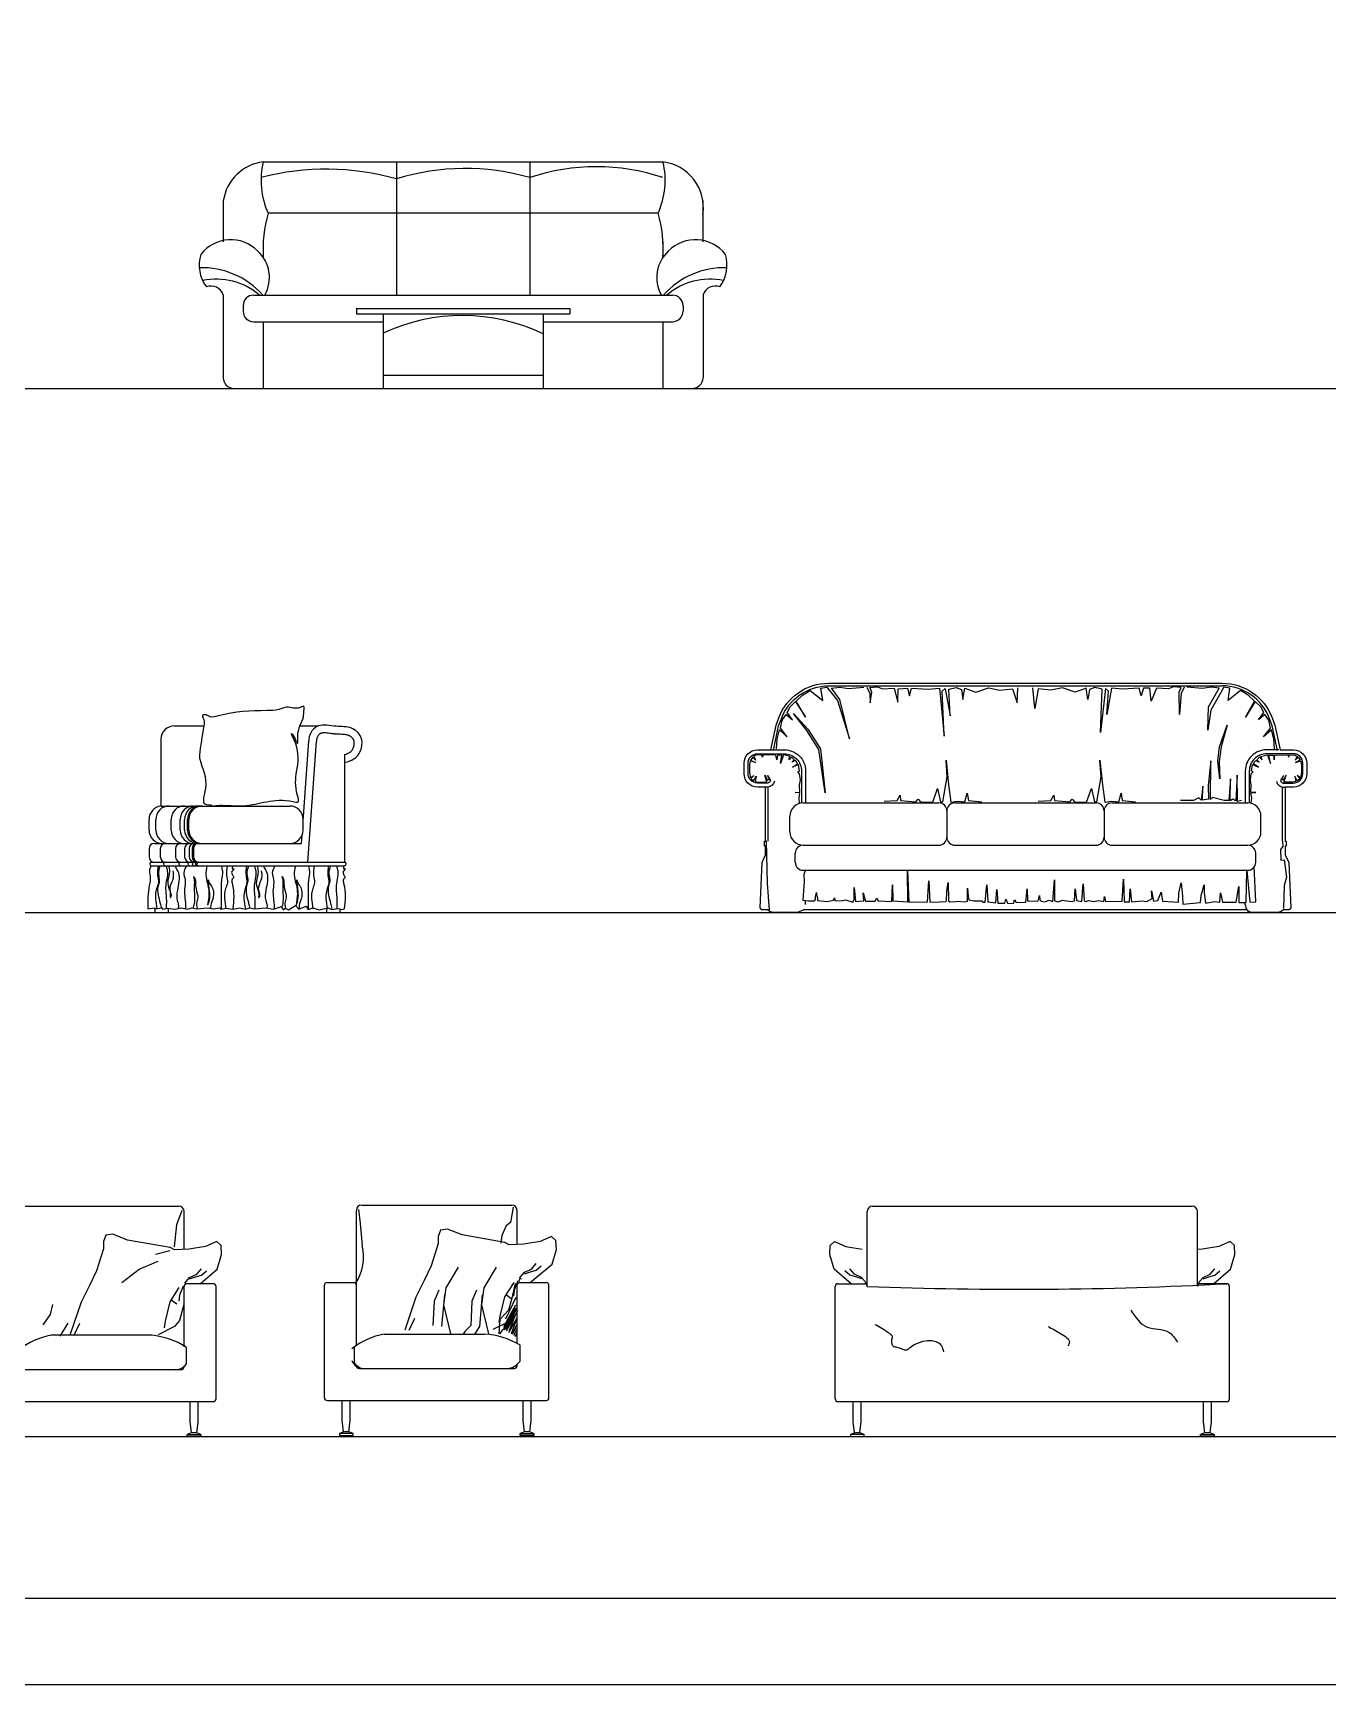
# Model space of a CAD drawing. Header units: inches. Extents: x 6 to 48.5, y 12.5 to 37.3.
# Drawn here: x 35.65 to 40.51, y 12.51 to 18.71 of the extents above; entities that cross this region are included whole.
import ezdxf

# ---------------------------------------------------------------- set-up
doc = ezdxf.new("R2010")
doc.units = ezdxf.units.IN
doc.header["$MEASUREMENT"] = 0
for name, color, linetype in [('02', 2, 'Continuous'), ('1', 1, 'Continuous'), ('4', 4, 'Continuous'), ('kadrbm', 4, 'Continuous')]:
    doc.layers.add(name, color=color, linetype=linetype)

# ---------------------------------------------------------------- blocks, each defined once
blk = doc.blocks.new('kadrbm')
at = {"layer": 'kadrbm', "color": 4}
blk.add_lwpolyline([(0, 0), (0, 24.7972), (21, 24.7972), (21, 0), (0, 0)], close=True, dxfattribs=at)
blk.add_lwpolyline([(20.6631, 0.3257), (20.6631, 24.4603), (0.3369, 24.4603), (0.3369, 0.3257), (20.6631, 0.3257)], dxfattribs=at)

msp = doc.modelspace()

# ---------------------------------------------------------------- linework, layer by layer
at = {"layer": '02'}
for p, q in [((36.6662, 15.7555), (36.6873, 16.0568)), ((36.6847, 15.602), (36.7163, 16.055)), ((38.4122, 15.6805), (38.4122, 15.8847)), ((40.3422, 15.6805), (40.3422, 15.8839)), ((36.1328, 15.8126), (36.6167, 15.8125)), ((38.5432, 15.8242), (39.0522, 15.8242)), ((39.1122, 15.8242), (39.6422, 15.8242)), ((39.7022, 15.8242), (40.2112, 15.8242)), ((36.1135, 15.7223), (36.1135, 15.7625)), ((36.171, 15.7223), (36.171, 15.7625)), ((36.2049, 15.7223), (36.2049, 15.7625)), ((36.2218, 15.7223), (36.2218, 15.7625)), ((36.2328, 15.7223), (36.2328, 15.7625)), ((36.2378, 15.7223), (36.2378, 15.7625)), ((36.6667, 15.7223), (36.6667, 15.7625)), ((38.4932, 15.7156), (38.4932, 15.7742)), ((39.0822, 15.7942), (39.0822, 15.6956)), ((39.6722, 15.7942), (39.6722, 15.6956)), ((40.2612, 15.7156), (40.2612, 15.7742)), ((36.6604, 15.6723), (36.6625, 15.7022)), ((36.1303, 15.6523), (36.1303, 15.622)), ((36.1426, 15.6723), (36.6604, 15.6723)), ((36.1878, 15.6523), (36.1878, 15.622)), ((36.2217, 15.6523), (36.2217, 15.622)), ((36.2386, 15.6523), (36.2386, 15.622)), ((36.2496, 15.6523), (36.2496, 15.622)), ((36.2547, 15.6523), (36.2547, 15.622)), ((38.5132, 15.6013), (38.5132, 15.6356)), ((38.5432, 15.6656), (39.0522, 15.6656)), ((39.1122, 15.6656), (39.6422, 15.6656)), ((39.7022, 15.6656), (40.2112, 15.6656)), ((40.2412, 15.6013), (40.2412, 15.6356)), ((36.0977, 15.5884), (36.8214, 15.5884)), ((36.1087, 15.602), (36.8214, 15.602)), ((38.5432, 15.5713), (40.2112, 15.5713)), ((38.5522, 15.4429), (38.5522, 15.4582)), ((40.2022, 15.4429), (40.2022, 15.4508)), ((36.1595, 15.4256), (36.1595, 15.4129)), ((36.7545, 15.4292), (36.7545, 15.4129))]:
    msp.add_line(p, q, dxfattribs=at)
for points in [[(38.4315, 16.0215), (38.4509, 16.113), (38.4612, 16.1403, -0.312608), (38.6391, 16.2636), (40.1154, 16.2636)], [(40.3229, 16.0215), (40.3035, 16.113), (40.2933, 16.1403, 0.312608), (40.1154, 16.2636)], [(38.4202, 15.9086, -0.345022), (38.4097, 15.8989), (38.3713, 15.8989, -0.414214), (38.3363, 15.9339), (38.3363, 15.9736, -0.414214), (38.3713, 16.0086), (38.4722, 16.0086, -0.414214), (38.5372, 15.9436), (38.5372, 15.8242)], [(38.4722, 16.0236, -0.414214), (38.5522, 15.9436), (38.5522, 15.8242)], [(40.3277, 16.0236), (40.2822, 16.0236, 0.414214), (40.2022, 15.9436), (40.2022, 15.8242)], [(40.3342, 15.9086, 0.345022), (40.3447, 15.8989), (40.3831, 15.8989, 0.414214), (40.4181, 15.9339), (40.4181, 15.9736, 0.414214), (40.3831, 16.0086), (40.2822, 16.0086, 0.414214), (40.2172, 15.9436), (40.2172, 15.8242)], [(38.435, 15.9061, -0.352578), (38.4102, 15.8839), (38.4033, 15.8839)], [(40.3194, 15.9061, 0.352578), (40.3442, 15.8839), (40.3512, 15.8839)]]:
    msp.add_lwpolyline(points, format="xyb", dxfattribs=at)
for points in [[(38.4431, 16.0272), (38.4449, 16.0638), (38.4536, 16.0987), (38.4832, 16.0717), (38.458, 16.1048), (38.4641, 16.1353), (38.4789, 16.1562), (38.5024, 16.1361), (38.4824, 16.164), (38.4937, 16.1849), (38.5146, 16.205), (38.5513, 16.1457), (38.5173, 16.2058), (38.5408, 16.2285), (38.5696, 16.2459), (38.6166, 16.208), (38.6097, 16.2555), (38.6324, 16.259), (38.672, 16.2081), (38.7168, 16.0652), (38.6808, 16.2128), (38.6498, 16.2555), (38.6804, 16.259), (38.7126, 16.2537), (38.7711, 16.2581)], [(38.7815, 16.2583), (38.793, 16.2354), (38.7944, 16.2001), (38.8002, 16.2397), (38.793, 16.2569), (38.8218, 16.2598), (38.8405, 16.2526), (38.8851, 16.2555), (38.8984, 16.2025), (38.9, 16.2528), (38.934, 16.2555), (38.9426, 16.2267), (38.9498, 16.2555), (39.0131, 16.2512), (39.0548, 16.2555), (39.0718, 16.0743), (39.0649, 16.244), (39.0764, 16.254), (39.0951, 16.1507), (39.0894, 16.2512), (39.1167, 16.2569), (39.1368, 16.2497), (39.1426, 16.2124), (39.1498, 16.2555), (39.1908, 16.2397), (39.2383, 16.2556), (39.2814, 16.2469), (39.3289, 16.2527), (39.3461, 16.2004), (39.349, 16.2556)], [(39.9729, 16.2583), (39.9614, 16.2354), (39.9557, 16.1563), (39.9542, 16.2397), (39.9614, 16.2569), (39.9326, 16.2598), (39.9139, 16.2526), (39.8693, 16.2555), (39.8492, 16.2066), (39.8434, 16.2555), (39.8204, 16.2555), (39.8118, 16.2267), (39.8046, 16.2555), (39.7413, 16.2512), (39.6996, 16.2555), (39.6823, 16.1563), (39.6895, 16.244), (39.678, 16.254), (39.6593, 16.0888), (39.665, 16.2512), (39.6377, 16.2569), (39.6176, 16.2497), (39.6118, 16.2124), (39.6046, 16.2555), (39.5636, 16.2397), (39.5161, 16.2556), (39.473, 16.2469), (39.4255, 16.2527), (39.4126, 16.178), (39.4054, 16.2556)], [(40.3113, 16.0272), (40.3095, 16.0638), (40.3008, 16.0987), (40.2712, 16.0717), (40.2965, 16.1048), (40.2904, 16.1353), (40.2755, 16.1562), (40.252, 16.1361), (40.272, 16.164), (40.2607, 16.1849), (40.2398, 16.205), (40.2031, 16.1457), (40.2372, 16.2058), (40.2136, 16.2285), (40.1848, 16.2459), (40.1378, 16.208), (40.1447, 16.2555), (40.122, 16.259), (40.0726, 16.172), (40.0615, 16.0975), (40.0643, 16.1844), (40.1046, 16.2555), (40.074, 16.259), (40.0418, 16.2537), (39.9833, 16.2581)], [(38.5295, 15.8228), (38.528, 15.843), (38.531, 15.8624), (38.513, 15.8639), (38.531, 15.8647), (38.5295, 15.8909), (38.5325, 15.9103), (38.5295, 15.9335), (38.5227, 15.941), (38.5287, 15.944), (38.5257, 15.9687), (38.5032, 15.9582), (38.5212, 15.971), (38.5167, 15.9799), (38.5122, 15.9829), (38.5002, 15.9769), (38.5092, 15.9859), (38.498, 15.9971), (38.4905, 15.9859), (38.4912, 15.9994), (38.4688, 16.0046), (38.4575, 15.9724), (38.4635, 16.0039), (38.4463, 16.0031), (38.444, 15.9859), (38.441, 16.0039), (38.3916, 16.0046), (38.3901, 15.9964), (38.3863, 16.0046), (38.3654, 16.0039), (38.3579, 15.9979), (38.3646, 15.9852), (38.3541, 15.9956), (38.3459, 15.9852), (38.3639, 15.9762), (38.3444, 15.9822), (38.3414, 15.9695), (38.3414, 15.938), (38.3451, 15.9186), (38.3579, 15.9268), (38.3466, 15.9163), (38.3571, 15.9073), (38.3669, 15.9245), (38.3631, 15.9043), (38.3743, 15.9021), (38.4073, 15.9021), (38.3991, 15.929), (38.4096, 15.9096), (38.4156, 15.9148), (38.4088, 15.9275), (38.4202, 15.9086)], [(40.2249, 15.8228), (40.2264, 15.843), (40.2235, 15.8624), (40.2414, 15.8639), (40.2235, 15.8647), (40.2249, 15.8909), (40.222, 15.9103), (40.2249, 15.9335), (40.2317, 15.941), (40.2257, 15.944), (40.2287, 15.9687), (40.2512, 15.9582), (40.2332, 15.971), (40.2377, 15.9799), (40.2422, 15.9829), (40.2542, 15.9769), (40.2452, 15.9859), (40.2564, 15.9971), (40.2639, 15.9859), (40.2632, 15.9994), (40.2856, 16.0046), (40.2969, 15.9724), (40.2909, 16.0039), (40.3081, 16.0031), (40.3104, 15.9859), (40.3134, 16.0039), (40.3628, 16.0046), (40.3643, 15.9964), (40.3681, 16.0046), (40.3891, 16.0039), (40.3966, 15.9979), (40.3898, 15.9852), (40.4003, 15.9956), (40.4085, 15.9852), (40.3906, 15.9762), (40.41, 15.9822), (40.413, 15.9695), (40.413, 15.938), (40.4093, 15.9186), (40.3966, 15.9268), (40.4078, 15.9163), (40.3973, 15.9073), (40.3876, 15.9245), (40.3913, 15.9043), (40.3801, 15.9021), (40.3471, 15.9021), (40.3553, 15.929), (40.3448, 15.9096), (40.3389, 15.9148), (40.3456, 15.9275), (40.3342, 15.9086)], [(38.8476, 15.8311), (38.8953, 15.8334), (38.9066, 15.8538), (38.9089, 15.8334), (38.9656, 15.8289), (38.9747, 15.8379), (38.9838, 15.8289), (39.0292, 15.8266), (39.0473, 15.8787), (39.0587, 15.8289), (39.0678, 15.8289), (39.0836, 15.9218), (39.0791, 15.9853), (39.0882, 15.8923), (39.0973, 15.8266), (39.1222, 15.8311), (39.1495, 15.8289), (39.1585, 15.8606), (39.1631, 15.8334), (39.213, 15.8289)], [(39.4252, 15.8311), (39.4728, 15.8334), (39.4842, 15.8538), (39.4865, 15.8334), (39.5432, 15.8289), (39.5523, 15.8379), (39.5614, 15.8289), (39.6068, 15.8266), (39.6249, 15.8787), (39.6363, 15.8289), (39.6453, 15.8289), (39.6612, 15.9218), (39.6567, 15.9853), (39.6658, 15.8923), (39.6748, 15.8266), (39.6998, 15.8311), (39.7271, 15.8289), (39.7361, 15.8606), (39.7407, 15.8334), (39.7906, 15.8289)], [(40.1885, 15.8332), (40.1734, 15.8298), (40.1718, 15.9285), (40.1667, 15.8315), (40.155, 15.8382), (40.145, 15.8315), (40.1467, 15.9151), (40.14, 15.8332), (40.1232, 15.8332), (40.0797, 15.8449), (40.0713, 15.8365), (40.073, 15.982), (40.0629, 15.89), (40.0646, 15.8382), (40.0412, 15.8348), (40.0428, 15.8867), (40.0361, 15.8348), (40.0278, 15.8432), (40.0077, 15.8332), (39.9591, 15.8332)], [(38.4094, 15.4236), (38.417, 15.4236), (38.4096, 15.5215), (38.4059, 15.6805), (38.4039, 15.6805)], [(40.3422, 15.6805), (40.3429, 15.6611), (40.3342, 15.65), (40.3354, 15.6092), (40.3478, 15.6105), (40.3565, 15.5462), (40.3478, 15.5141), (40.3453, 15.4276)], [(38.5522, 15.5713), (38.5457, 15.5563), (38.5474, 15.5296), (38.5415, 15.4599), (38.5625, 15.4566), (38.5861, 15.4566), (38.5894, 15.4616), (38.5894, 15.4725), (38.5936, 15.4885), (38.5936, 15.4792), (38.5962, 15.4683), (38.5962, 15.4582), (38.634, 15.4549), (38.6567, 15.4599), (38.6601, 15.4683), (38.6617, 15.4574), (38.6928, 15.4582), (38.7013, 15.4608), (38.729, 15.4524), (38.734, 15.4608), (38.7349, 15.5069), (38.7391, 15.4549), (38.7702, 15.4574), (38.7677, 15.4868), (38.7769, 15.4557), (38.8131, 15.4557), (38.8181, 15.4666), (38.8248, 15.4566), (38.8759, 15.4549), (38.8784, 15.517), (38.8792, 15.4566), (38.9356, 15.4532), (38.9347, 15.5708), (38.9398, 15.4515), (39.0096, 15.4532), (39.0146, 15.5322), (39.0188, 15.4524), (39.0549, 15.4532), (39.0802, 15.4541), (39.081, 15.4599), (39.0819, 15.4893), (39.0835, 15.5036), (39.0869, 15.5254), (39.0886, 15.4574), (39.0936, 15.4532), (39.1155, 15.4549), (39.1264, 15.4557), (39.1474, 15.4532), (39.16, 15.4557), (39.16, 15.5044), (39.1626, 15.4725), (39.1651, 15.4608), (39.1836, 15.4574), (39.2138, 15.4574), (39.2172, 15.4524), (39.2264, 15.4514), (39.232, 15.5174), (39.2364, 15.4533), (39.2667, 15.4489), (39.2698, 15.4992), (39.2742, 15.4476), (39.2994, 15.4476), (39.3038, 15.4627), (39.3101, 15.4476), (39.3328, 15.4464), (39.3365, 15.4608), (39.3428, 15.4501), (39.3781, 15.4514), (39.3831, 15.5017), (39.385, 15.4552), (39.4251, 15.4566), (39.4295, 15.4767), (39.4308, 15.461), (39.4358, 15.456), (39.4497, 15.4535), (39.4654, 15.4598), (39.4805, 15.4547), (39.4868, 15.5358), (39.4868, 15.4566), (39.4994, 15.4528), (39.5145, 15.4591), (39.5504, 15.4541), (39.5611, 15.4572), (39.5642, 15.5012), (39.5693, 15.4579), (39.5884, 15.454), (39.5941, 15.5201), (39.5978, 15.4566), (39.6041, 15.454), (39.6136, 15.4578), (39.6344, 15.4547), (39.6495, 15.4578), (39.6709, 15.4547), (39.6734, 15.4729), (39.6772, 15.4547), (39.7401, 15.4553), (39.7458, 15.5377), (39.7483, 15.4534), (39.7678, 15.4534), (39.7703, 15.5018), (39.7747, 15.4534), (39.8031, 15.4559), (39.8144, 15.4572), (39.8327, 15.4547), (39.8528, 15.466), (39.8503, 15.4937), (39.8572, 15.4559), (39.8739, 15.4579), (39.8871, 15.4899), (39.8915, 15.4553), (39.9516, 15.4524), (39.9533, 15.4856), (39.9616, 15.5238), (39.9666, 15.474), (39.9683, 15.4441), (40.0347, 15.4508), (40.0364, 15.4773), (40.048, 15.5172), (40.048, 15.489), (40.053, 15.4475), (40.0862, 15.4541), (40.1062, 15.4524), (40.1095, 15.4873), (40.1162, 15.4524), (40.1677, 15.4524), (40.1777, 15.5105), (40.1777, 15.4508), (40.2059, 15.4508), (40.2076, 15.5703), (40.2187, 15.4513), (40.2416, 15.4525), (40.2359, 15.5852)], [(36.3285, 15.4269), (36.3539, 15.4305), (36.3575, 15.426), (36.3762, 15.4287), (36.4021, 15.4251), (36.4279, 15.4309), (36.4502, 15.4251), (36.4663, 15.4305), (36.4832, 15.4269), (36.5269, 15.43), (36.555, 15.426), (36.5856, 15.4354), (36.5919, 15.4234), (36.599, 15.4296), (36.6115, 15.4225), (36.6382, 15.4398), (36.6503, 15.426), (36.6784, 15.4372), (36.6851, 15.4238), (36.7024, 15.43), (36.7265, 15.4234), (36.7586, 15.43), (36.776, 15.4243), (36.7947, 15.4278), (36.8038, 15.4264)], [(36.1111, 15.4269), (36.1366, 15.4305), (36.1401, 15.426), (36.1588, 15.4287), (36.1847, 15.4251), (36.2106, 15.4309), (36.2328, 15.4251), (36.2489, 15.4305), (36.2658, 15.4269), (36.3095, 15.43), (36.3285, 15.4269)]]:
    msp.add_lwpolyline(points, dxfattribs=at)
for points in [[(38.5071, 16.1604), (38.5606, 16.101), (38.6082, 16.0267), (38.6261, 15.8618), (38.6023, 16.0252), (38.5562, 16.0965)], [(40.1066, 15.9141), (40.0995, 15.9812), (40.1054, 16.0353), (40.1337, 16.1164), (40.1113, 16.0341), (40.1042, 15.98)]]:
    msp.add_lwpolyline(points, close=True, dxfattribs=at)
for centre, radius, start, end in [((36.7527, 17.2374), 0.9652, 74.11476, 104.6408), ((37.2757, 17.3318), 0.8732, 73.96723, 107.24089), ((37.7668, 17.4244), 0.7874, 71.48758, 108.51242), ((36.2875, 17.5294), 0.3032, 41.37678, 92.0395), ((38.2462, 17.5294), 0.3032, 87.9605, 138.62322), ((36.3417, 17.5438), 0.246, 49.13225, 102.27907), ((38.192, 17.5438), 0.246, 77.72093, 130.86775), ((37.2645, 16.9483), 0.7049, 64.59955, 115.0223), ((36.1635, 15.7625), 0.05, 90, 180), ((36.221, 15.7625), 0.05, 90, 180), ((36.2549, 15.7625), 0.05, 90, 180), ((36.2718, 15.7625), 0.05, 90, 180), ((36.2828, 15.7625), 0.05, 90, 180), ((36.2878, 15.7625), 0.05, 90, 180), ((36.6167, 15.7625), 0.05, 0, 90), ((38.5432, 15.7742), 0.05, 90, 180), ((39.0522, 15.7942), 0.03, 0, 90), ((39.1122, 15.7942), 0.03, 90, 180), ((39.6422, 15.7942), 0.03, 0, 90), ((39.7022, 15.7942), 0.03, 90, 180), ((40.2112, 15.7742), 0.05, 0, 90), ((36.1635, 15.7223), 0.05, 180, 270), ((36.221, 15.7223), 0.05, 180, 270), ((36.2549, 15.7223), 0.05, 180, 270), ((36.2718, 15.7223), 0.05, 180, 270), ((36.2828, 15.7223), 0.05, 180, 270), ((36.2878, 15.7223), 0.05, 180, 270), ((36.6167, 15.7223), 0.05, 270, 0), ((38.5432, 15.7156), 0.05, 180, 270), ((39.0522, 15.6956), 0.03, 270, 0), ((39.1122, 15.6956), 0.03, 180, 270), ((39.6422, 15.6956), 0.03, 270, 0), ((39.7022, 15.6956), 0.03, 180, 270), ((40.2112, 15.7156), 0.05, 270, 0), ((36.1503, 15.6523), 0.02, 90, 180), ((36.2078, 15.6523), 0.02, 90, 180), ((36.2417, 15.6523), 0.02, 90, 180), ((36.2586, 15.6523), 0.02, 90, 180), ((36.2696, 15.6523), 0.02, 90, 180), ((36.2747, 15.6523), 0.02, 90, 180), ((38.5432, 15.6356), 0.03, 90, 180), ((40.2112, 15.6356), 0.03, 0, 90), ((36.1503, 15.622), 0.02, 180, 270), ((36.1491, 15.5952), 0.00679, 90, 270), ((36.2078, 15.622), 0.02, 180, 270), ((36.2066, 15.5952), 0.00679, 90, 270), ((36.2417, 15.622), 0.02, 180, 270), ((36.2404, 15.5952), 0.00679, 90, 270), ((36.2586, 15.622), 0.02, 180, 270), ((36.2696, 15.622), 0.02, 180, 270), ((36.2573, 15.5952), 0.00679, 90, 270), ((36.2747, 15.622), 0.02, 180, 270), ((36.2683, 15.5952), 0.00679, 90, 270), ((36.2734, 15.5952), 0.00679, 90, 270), ((38.5432, 15.6013), 0.03, 180, 270), ((40.2112, 15.6013), 0.03, 270, 0), ((40.2322, 15.4429), 0.03, 180, 270)]:
    msp.add_arc(centre, radius, start, end, dxfattribs=at)
for points, knots in [([(36.2944, 16.1129), (36.2748, 16.0074), (36.2821, 15.9605), (36.3171, 15.9081), (36.2832, 15.8205), (36.3105, 15.817), (36.3212, 15.8184), (36.3225, 15.8146), (36.3236, 15.8115), (36.3382, 15.8148), (36.372, 15.8163), (36.4812, 15.805), (36.5571, 15.8474), (36.6544, 15.8236), (36.6345, 15.882), (36.6417, 15.9551), (36.6582, 16.0115), (36.6188, 16.0906), (36.6363, 16.0693), (36.6487, 16.029), (36.6447, 16.0818), (36.6512, 16.104), (36.6546, 16.1128)], [2709.728027, 2709.728027, 2709.728027, 2709.728027, 2738.965503, 2852.334242, 2910.325586, 2921.162055, 2933.336293, 2933.336293, 2933.336293, 2943.263043, 2964.346679, 3052.259872, 3240.706927, 3259.292027, 3282.918119, 3372.326814, 3498.332541, 3517.445566, 3526.914279, 3561.047112, 3595.576189, 3623.562661, 3623.562661, 3623.562661, 3623.562661]), ([(36.7235, 16.1128), (36.7209, 16.1119), (36.7055, 16.105), (36.6895, 16.0827), (36.6877, 16.0624), (36.6873, 16.0568)], [298.389977, 298.389977, 298.389977, 298.389977, 307.075523, 351.559705, 368.463064, 368.463064, 368.463064, 368.463064]), ([(36.8214, 16.0058), (36.8221, 16.006), (36.8227, 16.0062), (36.8264, 16.0073), (36.8293, 16.0083), (36.8343, 16.0102), (36.8366, 16.0112), (36.84, 16.0129), (36.8413, 16.0137), (36.843, 16.0148), (36.8435, 16.0152), (36.8443, 16.0158), (36.8446, 16.0161), (36.8452, 16.0165), (36.8454, 16.0167), (36.8459, 16.0172), (36.8461, 16.0174), (36.8468, 16.0181), (36.8473, 16.0186), (36.8487, 16.0202), (36.8496, 16.0214), (36.8514, 16.024), (36.8523, 16.0254), (36.8543, 16.0291), (36.8553, 16.0315), (36.8569, 16.0364), (36.8576, 16.0389), (36.8584, 16.0439), (36.8586, 16.0464), (36.8586, 16.051), (36.8584, 16.0532), (36.8579, 16.0559), (36.8577, 16.0567), (36.8572, 16.0584), (36.8569, 16.0592), (36.8563, 16.0607), (36.8559, 16.0614), (36.8551, 16.063), (36.8546, 16.0638), (36.8531, 16.0659), (36.8519, 16.0673), (36.8493, 16.0699), (36.8479, 16.0712), (36.8447, 16.0735), (36.8431, 16.0745), (36.8406, 16.0758), (36.8399, 16.0762), (36.8385, 16.0769), (36.8378, 16.0771), (36.8364, 16.0777), (36.8357, 16.078), (36.8341, 16.0785), (36.8333, 16.0787), (36.8307, 16.0794), (36.8287, 16.0798), (36.8243, 16.0805), (36.8219, 16.0807), (36.8168, 16.0812), (36.8141, 16.0813), (36.8082, 16.0816), (36.8051, 16.0817), (36.7986, 16.082), (36.7951, 16.0822), (36.7906, 16.0825), (36.7897, 16.0826), (36.788, 16.0827), (36.7873, 16.0828), (36.7858, 16.0829), (36.7851, 16.083), (36.7829, 16.0832), (36.7815, 16.0833), (36.7773, 16.0838), (36.7746, 16.0841), (36.768, 16.0849), (36.7642, 16.0854), (36.7571, 16.0862), (36.7538, 16.0865), (36.7476, 16.0869), (36.7449, 16.0869), (36.7407, 16.0868), (36.7391, 16.0866), (36.7363, 16.0862), (36.735, 16.0859), (36.7331, 16.0853), (36.7324, 16.085), (36.7313, 16.0846), (36.731, 16.0844), (36.7305, 16.0841), (36.7304, 16.084), (36.73, 16.0838), (36.7299, 16.0837), (36.7293, 16.0834), (36.729, 16.0831), (36.7277, 16.0821), (36.7267, 16.0813), (36.7247, 16.0792), (36.7238, 16.0781), (36.722, 16.0756), (36.7212, 16.0742), (36.7197, 16.0715), (36.7191, 16.0701), (36.7185, 16.0683), (36.7183, 16.0678), (36.7181, 16.0671), (36.718, 16.0669), (36.7179, 16.0664), (36.7178, 16.0662), (36.7177, 16.0656), (36.7176, 16.0651), (36.7173, 16.0635), (36.7171, 16.0622), (36.7167, 16.0591), (36.7165, 16.0573), (36.7163, 16.055), (36.7163, 16.0546), (36.7163, 16.0542)], [8.378626, 8.378626, 8.378626, 8.378626, 10.599547, 10.599547, 21.199094, 21.199094, 31.798641, 31.798641, 39.738454, 39.738454, 43.568315, 43.568315, 46.20266, 46.20266, 48.1795, 48.1795, 50.156341, 50.156341, 54.110022, 54.110022, 62.017384, 62.017384, 69.924745, 69.924745, 81.256083, 81.256083, 92.58742, 92.58742, 103.918757, 103.918757, 115.250094, 115.250094, 120.18204, 120.18204, 125.791059, 125.791059, 131.544408, 131.544408, 137.297756, 137.297756, 147.10698, 147.10698, 156.916204, 156.916204, 166.725428, 166.725428, 170.96809, 170.96809, 174.750639, 174.750639, 178.95854, 178.95854, 183.166442, 183.166442, 192.466948, 192.466948, 201.767454, 201.767454, 211.067961, 211.067961, 220.368467, 220.368467, 229.668973, 229.668973, 232.012135, 232.012135, 233.847959, 233.847959, 235.683782, 235.683782, 239.355429, 239.355429, 246.698724, 246.698724, 257.738741, 257.738741, 268.778759, 268.778759, 279.818777, 279.818777, 287.930585, 287.930585, 296.042394, 296.042394, 302.841398, 302.841398, 306.283847, 306.283847, 308.054173, 308.054173, 309.824499, 309.824499, 313.365151, 313.365151, 321.616332, 321.616332, 329.867512, 329.867512, 338.118693, 338.118693, 346.369873, 346.369873, 349.219894, 349.219894, 350.889099, 350.889099, 352.28807, 352.28807, 354.965846, 354.965846, 361.140184, 361.140184, 367.314521, 367.314521, 368.463064, 368.463064, 368.463064, 368.463064])]:
    msp.add_open_spline(points, degree=3, knots=knots, dxfattribs=at)
for points in [[(36.1224, 15.5882), (36.12, 15.5519), (36.1231, 15.5246), (36.1164, 15.5028), (36.1176, 15.427)], [(36.1288, 15.5863), (36.1235, 15.557), (36.1267, 15.5308), (36.1219, 15.5122), (36.1299, 15.4472), (36.1342, 15.4285)], [(36.1518, 15.5868), (36.1566, 15.5692), (36.1502, 15.5058), (36.1518, 15.4855), (36.1528, 15.4285)], [(36.1614, 15.5879), (36.1651, 15.5676), (36.1587, 15.5218), (36.1662, 15.4941), (36.1672, 15.4701), (36.1672, 15.469), (36.1683, 15.4696), (36.1704, 15.4861), (36.1678, 15.509), (36.18, 15.5436), (36.1784, 15.5698)], [(36.1859, 15.5847), (36.1982, 15.5618), (36.1945, 15.4967), (36.1939, 15.4584), (36.1982, 15.4312), (36.1977, 15.4296)], [(36.2275, 15.5852), (36.2186, 15.5624), (36.2236, 15.5367), (36.2216, 15.5001), (36.2256, 15.4328), (36.2256, 15.4268)], [(36.3052, 15.5875), (36.3012, 15.5542), (36.307, 15.5237), (36.3093, 15.4495), (36.3081, 15.4409), (36.3116, 15.4484), (36.3162, 15.4846), (36.311, 15.5295), (36.3104, 15.5358), (36.3116, 15.5312), (36.3231, 15.5116), (36.3283, 15.4679), (36.3196, 15.4392), (36.3196, 15.4282)], [(36.3598, 15.5864), (36.3634, 15.5676), (36.3604, 15.5349), (36.3592, 15.4434), (36.3586, 15.4258)], [(36.3816, 15.5882), (36.3792, 15.5519), (36.3822, 15.5246), (36.3756, 15.5028), (36.3768, 15.427)], [(36.4041, 15.587), (36.4005, 15.5785), (36.4059, 15.5767), (36.3992, 15.567), (36.4017, 15.5537), (36.4047, 15.5428), (36.4005, 15.5379), (36.4005, 15.5228), (36.4029, 15.427)], [(36.4545, 15.5882), (36.4521, 15.5519), (36.4551, 15.5246), (36.4484, 15.5028), (36.4497, 15.427)], [(36.4609, 15.5863), (36.4555, 15.557), (36.4587, 15.5308), (36.4539, 15.5122), (36.4619, 15.4472), (36.4662, 15.4285)], [(36.4838, 15.5868), (36.4886, 15.5692), (36.4822, 15.5058), (36.4838, 15.4855), (36.4849, 15.4285)], [(36.4934, 15.5879), (36.4972, 15.5676), (36.4908, 15.5218), (36.4982, 15.4941), (36.4993, 15.4701), (36.4993, 15.469), (36.5004, 15.4696), (36.5025, 15.4861), (36.4998, 15.509), (36.5121, 15.5436), (36.5105, 15.5698)], [(36.518, 15.5847), (36.5303, 15.5618), (36.5265, 15.4967), (36.526, 15.4584), (36.5303, 15.4312), (36.5297, 15.4296)], [(36.5596, 15.5852), (36.5507, 15.5624), (36.5556, 15.5367), (36.5537, 15.5001), (36.5576, 15.4328), (36.5576, 15.4268)], [(36.6373, 15.5875), (36.6333, 15.5542), (36.639, 15.5237), (36.6413, 15.4495), (36.6402, 15.4409), (36.6436, 15.4484), (36.6482, 15.4846), (36.6431, 15.5295), (36.6425, 15.5358), (36.6436, 15.5312), (36.6551, 15.5116), (36.6603, 15.4679), (36.6517, 15.4392), (36.6517, 15.4282)], [(36.6865, 15.5864), (36.6902, 15.5676), (36.6871, 15.5349), (36.6859, 15.4434), (36.6853, 15.4258)], [(36.7084, 15.5882), (36.706, 15.5519), (36.709, 15.5246), (36.7023, 15.5028), (36.7035, 15.427)], [(36.7622, 15.5882), (36.7598, 15.5519), (36.7628, 15.5246), (36.7561, 15.5028), (36.7573, 15.427)], [(36.7685, 15.5863), (36.7632, 15.557), (36.7664, 15.5308), (36.7616, 15.5122), (36.7696, 15.4472), (36.7739, 15.4285)], [(36.7915, 15.5868), (36.7963, 15.5692), (36.7899, 15.5058), (36.7915, 15.4855), (36.7926, 15.4285)], [(36.2544, 15.4288), (36.2589, 15.4464), (36.2589, 15.5098), (36.2578, 15.5415), (36.2572, 15.5432), (36.2548, 15.5487), (36.2599, 15.5407), (36.2623, 15.5245), (36.2646, 15.5018), (36.2708, 15.4684), (36.2663, 15.4481), (36.2685, 15.4294)], [(36.5864, 15.4288), (36.591, 15.4464), (36.591, 15.5098), (36.5898, 15.5415), (36.5893, 15.5432), (36.5868, 15.5487), (36.5919, 15.5407), (36.5944, 15.5245), (36.5966, 15.5018), (36.6029, 15.4684), (36.5983, 15.4481), (36.6006, 15.4294)]]:
    msp.add_spline(points, degree=3, dxfattribs=at)
at = {"layer": '1'}
for p, q in [((36.5168, 18.2298), (38.0168, 18.2298)), ((37.0168, 18.2298), (37.0168, 17.7282)), ((37.5168, 18.2298), (37.5168, 17.7282)), ((36.3668, 18.0834), (36.3668, 17.9298)), ((38.1668, 18.0834), (38.1668, 17.9298)), ((36.5347, 18.0386), (37.999, 18.0386)), ((36.5168, 17.9294), (36.5168, 17.8707)), ((38.0168, 17.9294), (38.0168, 17.8707)), ((36.3665, 17.731), (36.3665, 17.4198)), ((38.1672, 17.731), (38.1672, 17.4198)), ((36.4413, 17.6898), (36.4413, 17.6698)), ((36.4813, 17.7298), (38.0524, 17.7298)), ((36.8668, 17.6798), (37.6668, 17.6798)), ((36.8668, 17.6798), (36.8668, 17.6598)), ((37.6668, 17.6798), (37.6668, 17.6598)), ((38.0924, 17.6898), (38.0924, 17.6698)), ((36.4813, 17.6298), (36.9668, 17.6298)), ((36.5168, 17.6298), (36.5168, 17.3798)), ((36.8668, 17.6598), (37.6668, 17.6598)), ((36.9668, 17.6598), (36.9668, 17.3798)), ((37.5668, 17.6598), (37.5668, 17.3798)), ((37.5668, 17.6298), (38.0524, 17.6298)), ((38.0168, 17.6298), (38.0168, 17.3798)), ((36.9668, 17.4298), (37.5668, 17.4298)), ((27.8075, 17.3798), (48.1337, 17.3798)), ((36.4065, 17.3798), (38.1272, 17.3798)), ((27.8075, 15.4129), (48.1337, 15.4129)), ((27.8075, 13.446), (48.1337, 13.446))]:
    msp.add_line(p, q, dxfattribs=at)
for centre, radius, start, end in [((36.5375, 18.0587), 0.1724, 96.86731, 171.76774), ((36.803, 18.1601), 0.2946, 166.29939, 204.62249), ((37.7307, 18.1601), 0.2946, 335.37751, 13.70061), ((37.9962, 18.0587), 0.1724, 351.76774, 83.13269), ((37.0153, 17.9), 0.4994, 164.03174, 183.37422), ((37.5184, 17.9), 0.4994, 356.62578, 15.96826), ((36.3949, 17.7954), 0.1423, 44.94603, 142.13768), ((38.1388, 17.7954), 0.1423, 37.86232, 135.05397), ((36.4113, 17.8421), 0.1349, 162.47804, 216.81317), ((36.4056, 17.796), 0.1345, 330.5095, 47.96141), ((38.1281, 17.796), 0.1345, 132.03859, 209.4905), ((38.1224, 17.8421), 0.1349, 323.18683, 17.52196), ((36.3197, 17.7143), 0.0497, 19.71471, 109.31601), ((38.214, 17.7143), 0.0497, 70.68399, 160.28529), ((36.4813, 17.6898), 0.04, 90, 180), ((36.4813, 17.6698), 0.04, 180, 270), ((38.0524, 17.6898), 0.04, 0, 90), ((38.0524, 17.6698), 0.04, 270, 0), ((36.4065, 17.4198), 0.04, 180, 270), ((38.1272, 17.4198), 0.04, 270, 0)]:
    msp.add_arc(centre, radius, start, end, dxfattribs=at)
at = {"layer": '4'}
for p, q in [((36.1328, 16.0629), (36.1328, 15.8129)), ((36.1828, 16.1129), (36.2944, 16.1129)), ((36.6546, 16.1129), (36.7238, 16.1129)), ((36.8214, 16.0058), (36.8214, 15.602)), ((36.0882, 15.7223), (36.0882, 15.7625)), ((36.0882, 15.6523), (36.0882, 15.622)), ((36.1082, 15.6723), (36.1382, 15.6723)), ((36.0977, 15.602), (36.1082, 15.602)), ((36.1095, 15.4305), (36.1095, 15.4129)), ((36.8045, 15.4263), (36.8045, 15.4129)), ((35.0002, 14.311), (36.1998, 14.311)), ((36.2118, 14.2948), (36.1912, 14.2412)), ((36.2198, 14.1486), (36.2198, 14.291)), ((36.8662, 13.7873), (36.8662, 14.2951)), ((36.8741, 14.2988), (36.8802, 14.2453)), ((36.8862, 14.3151), (37.4491, 14.3151)), ((37.4546, 14.3071), (37.4449, 14.2492)), ((37.4691, 14.1674), (37.4691, 14.2951)), ((38.7833, 14.0098), (38.7833, 14.291)), ((38.8033, 14.311), (40.0029, 14.311)), ((40.0229, 14.0143), (40.0229, 14.291)), ((35.9257, 14.2021), (35.9175, 14.1778)), ((35.9521, 14.2062), (35.9257, 14.2021)), ((36.0069, 14.1839), (35.9521, 14.2062)), ((36.1912, 14.2412), (36.183, 14.1589)), ((36.8802, 14.2453), (36.8884, 14.163)), ((37.1819, 14.2211), (37.1738, 14.1967)), ((37.1738, 14.1967), (37.1738, 14.1703)), ((37.2083, 14.2252), (37.1819, 14.2211)), ((37.2632, 14.2028), (37.2083, 14.2252)), ((37.4237, 14.1744), (37.2632, 14.2028)), ((37.4126, 14.2006), (37.4087, 14.1715)), ((37.4281, 14.2374), (37.4126, 14.2006)), ((37.4449, 14.2492), (37.4281, 14.2374)), ((37.5985, 14.1967), (37.5558, 14.1785)), ((37.6147, 14.1825), (37.5985, 14.1967)), ((35.9175, 14.1514), (35.8911, 14.0681)), ((35.9175, 14.1778), (35.9175, 14.1514)), ((36.1675, 14.1554), (36.0069, 14.1839)), ((36.1659, 14.1433), (36.1124, 14.1299)), ((36.1837, 14.1473), (36.1675, 14.1554)), ((36.2386, 14.1493), (36.1837, 14.1473)), ((36.2995, 14.1595), (36.2386, 14.1493)), ((36.3422, 14.1778), (36.2995, 14.1595)), ((36.3585, 14.1636), (36.3422, 14.1778)), ((36.3605, 14.129), (36.3585, 14.1636)), ((37.1738, 14.1703), (37.1474, 14.0871)), ((37.44, 14.1663), (37.4237, 14.1744)), ((37.4948, 14.1683), (37.44, 14.1663)), ((37.5558, 14.1785), (37.4948, 14.1683)), ((37.6005, 14.0932), (37.6168, 14.148)), ((37.6168, 14.148), (37.6147, 14.1825)), ((38.6426, 14.129), (38.6446, 14.1636)), ((38.6446, 14.1636), (38.6609, 14.1778)), ((38.6609, 14.1778), (38.7035, 14.1595)), ((38.7035, 14.1595), (38.7645, 14.1493)), ((40.0417, 14.1493), (40.0229, 14.1486)), ((40.1026, 14.1595), (40.0417, 14.1493)), ((40.1453, 14.1778), (40.1026, 14.1595)), ((40.1615, 14.1636), (40.1453, 14.1778)), ((40.1636, 14.129), (40.1615, 14.1636)), ((35.9863, 14.0249), (36.0512, 14.0745)), ((36.0512, 14.0745), (36.122, 14.1051)), ((36.267, 14.0559), (36.2853, 14.0762)), ((36.2798, 14.0198), (36.3442, 14.0742)), ((36.3442, 14.0742), (36.3605, 14.129)), ((37.1474, 14.0871), (37.121, 14.0323)), ((37.2486, 14.0819), (37.2024, 14.004)), ((37.3905, 14.0819), (37.3443, 14.004)), ((37.4969, 14.0627), (37.5233, 14.0749)), ((37.5184, 14.0239), (37.6005, 14.0932)), ((37.5233, 14.0749), (37.5416, 14.0952)), ((37.5416, 14.0709), (37.5599, 14.0871)), ((38.6588, 14.0742), (38.6426, 14.129)), ((38.7233, 14.0198), (38.6588, 14.0742)), ((38.736, 14.0559), (38.7178, 14.0762)), ((40.0701, 14.0559), (40.0884, 14.0762)), ((40.0829, 14.0198), (40.1473, 14.0742)), ((40.1473, 14.0742), (40.1636, 14.129)), ((35.8647, 14.0133), (35.8331, 13.9504)), ((35.8911, 14.0681), (35.8647, 14.0133)), ((36.2162, 14.0113), (36.202, 13.9768)), ((36.2223, 14.0214), (36.2406, 14.0438)), ((36.3298, 14.0198), (36.2298, 14.0198)), ((36.2406, 14.0438), (36.267, 14.0559)), ((36.2406, 14.0377), (36.263, 14.0458)), ((36.263, 14.0458), (36.2853, 14.0519)), ((36.2853, 14.0519), (36.3036, 14.0681)), ((36.7462, 13.5917), (36.7462, 14.0139)), ((36.7562, 14.0239), (36.8562, 14.0239)), ((37.121, 14.0323), (37.0893, 13.9693)), ((37.4566, 14.0247), (37.4222, 13.9713)), ((37.4627, 14.0213), (37.4483, 13.9607)), ((37.4725, 14.0302), (37.4583, 13.9957)), ((37.4691, 13.796), (37.4691, 14.0139)), ((37.4786, 14.0404), (37.4969, 14.0627)), ((37.4791, 14.0239), (37.5791, 14.0239)), ((37.4969, 14.0566), (37.5192, 14.0648)), ((37.5192, 14.0648), (37.5416, 14.0709)), ((37.5891, 13.5917), (37.5891, 14.0139)), ((38.6733, 14.0198), (38.7733, 14.0198)), ((38.7178, 14.0519), (38.6995, 14.0681)), ((38.7401, 14.0458), (38.7178, 14.0519)), ((38.7625, 14.0438), (38.736, 14.0559)), ((38.7625, 14.0377), (38.7401, 14.0458)), ((38.7807, 14.0214), (38.7625, 14.0438)), ((40.0254, 14.0214), (40.0437, 14.0438)), ((40.1329, 14.0198), (40.0329, 14.0198)), ((40.0437, 14.0438), (40.0701, 14.0559)), ((40.0437, 14.0377), (40.066, 14.0458)), ((40.066, 14.0458), (40.0884, 14.0519)), ((40.0884, 14.0519), (40.1067, 14.0681)), ((35.8331, 13.9504), (35.7914, 13.8264)), ((36.1659, 13.9523), (36.1487, 13.8797)), ((36.2003, 14.0058), (36.1659, 13.9523)), ((36.1717, 13.9599), (36.1927, 13.9446)), ((36.202, 13.9768), (36.2, 13.9544)), ((36.2198, 13.7833), (36.2198, 14.0098)), ((36.3398, 13.5876), (36.3398, 14.0098)), ((37.0893, 13.9693), (37.0477, 13.8453)), ((37.1582, 13.9545), (37.1534, 13.8633)), ((37.1756, 13.9951), (37.1582, 13.9545)), ((37.1966, 13.978), (37.1862, 13.8593)), ((37.2024, 14.004), (37.1937, 13.9406)), ((37.3001, 13.9545), (37.2953, 13.8633)), ((37.3176, 13.9951), (37.3001, 13.9545)), ((37.3386, 13.978), (37.3282, 13.8593)), ((37.3443, 14.004), (37.3357, 13.9406)), ((37.4222, 13.9713), (37.405, 13.8987)), ((37.465, 13.968), (37.4262, 13.8866)), ((37.4279, 13.9789), (37.449, 13.9636)), ((37.4483, 13.9607), (37.4367, 13.9204)), ((37.4583, 13.9957), (37.4562, 13.9734)), ((38.6633, 13.5876), (38.6633, 14.0098)), ((40.1429, 13.5876), (40.1429, 14.0098)), ((35.6909, 13.8656), (35.7182, 13.905)), ((35.7182, 13.905), (35.7273, 13.9414)), ((36.2183, 13.9424), (36.202, 13.8815)), ((37.064, 13.8455), (37.0852, 13.891)), ((37.1937, 13.9406), (37.2199, 13.8321)), ((37.3357, 13.9406), (37.3619, 13.8321)), ((37.405, 13.8987), (37.4012, 13.8739)), ((37.4367, 13.9204), (37.4049, 13.8858)), ((37.4615, 13.9301), (37.4169, 13.8487)), ((37.463, 13.9389), (37.4184, 13.8576)), ((37.4651, 13.9264), (37.4205, 13.845)), ((37.4689, 13.9293), (37.4281, 13.8479)), ((37.4709, 13.9181), (37.4289, 13.8415)), ((37.4691, 13.8937), (37.4378, 13.8365)), ((37.463, 13.9041), (37.4398, 13.844)), ((37.4583, 13.9005), (37.44, 13.8782)), ((37.4669, 13.8866), (37.4475, 13.8324)), ((36.0982, 13.8264), (35.7214, 13.8264)), ((35.7546, 13.8235), (35.785, 13.872)), ((35.8077, 13.8265), (35.829, 13.872)), ((36.1837, 13.8592), (36.1225, 13.8286)), ((36.1487, 13.8797), (36.1449, 13.8549)), ((36.202, 13.8815), (36.1837, 13.8592)), ((36.9708, 13.8304), (37.3475, 13.8304)), ((37.274, 13.842), (37.2672, 13.8304)), ((37.2953, 13.8633), (37.274, 13.842)), ((37.3282, 13.8593), (37.3096, 13.8304)), ((37.44, 13.8782), (37.3787, 13.8475)), ((37.4049, 13.8858), (37.4012, 13.8319)), ((37.4165, 13.8476), (37.4031, 13.8317)), ((37.4691, 13.8687), (37.4481, 13.8302)), ((37.463, 13.8537), (37.4514, 13.8324)), ((37.4691, 13.8501), (37.4555, 13.8252)), ((37.4691, 13.8369), (37.4607, 13.8215)), ((36.2275, 13.7819), (36.2275, 13.7184)), ((36.8584, 13.786), (36.8584, 13.7225)), ((37.4794, 13.7902), (37.4794, 13.7283)), ((36.2198, 13.7076), (36.2198, 13.7098)), ((36.8662, 13.7117), (36.8662, 13.7139)), ((36.8762, 13.7017), (37.4591, 13.7017)), ((37.4691, 13.7117), (37.4691, 13.7166)), ((34.9902, 13.6976), (36.2098, 13.6976)), ((34.8702, 13.5776), (36.3298, 13.5776)), ((36.7562, 13.5817), (37.5791, 13.5817)), ((36.8135, 13.506), (36.8135, 13.5788)), ((36.8435, 13.5065), (36.8435, 13.5788)), ((37.4918, 13.5065), (37.4918, 13.5788)), ((37.5218, 13.506), (37.5218, 13.5788)), ((38.6733, 13.5776), (40.1329, 13.5776)), ((36.2424, 13.5024), (36.2424, 13.5747)), ((36.2724, 13.5019), (36.2724, 13.5747)), ((38.7306, 13.5019), (38.7306, 13.5747)), ((38.7606, 13.5024), (38.7606, 13.5747)), ((40.0455, 13.5024), (40.0455, 13.5747)), ((40.0755, 13.5019), (40.0755, 13.5747)), ((36.2316, 13.446), (36.2316, 13.4541)), ((36.2316, 13.4541), (36.2827, 13.4541)), ((36.2474, 13.4597), (36.2424, 13.5024)), ((36.2674, 13.4598), (36.2724, 13.5019)), ((36.2827, 13.4541), (36.2827, 13.446)), ((36.8544, 13.4582), (36.8032, 13.4582)), ((36.8032, 13.4582), (36.8032, 13.45)), ((36.8185, 13.4639), (36.8135, 13.506)), ((36.8385, 13.4637), (36.8435, 13.5065)), ((36.8544, 13.45), (36.8544, 13.4582)), ((37.4809, 13.4582), (37.5321, 13.4582)), ((37.4809, 13.45), (37.4809, 13.4582)), ((37.4968, 13.4637), (37.4918, 13.5065)), ((37.5168, 13.4639), (37.5218, 13.506)), ((37.5321, 13.4582), (37.5321, 13.45)), ((38.7715, 13.4541), (38.7203, 13.4541)), ((38.7203, 13.4541), (38.7203, 13.446)), ((38.7356, 13.4598), (38.7306, 13.5019)), ((38.7556, 13.4597), (38.7606, 13.5024)), ((38.7715, 13.446), (38.7715, 13.4541)), ((40.0347, 13.446), (40.0347, 13.4541)), ((40.0347, 13.4541), (40.0858, 13.4541)), ((40.0505, 13.4597), (40.0455, 13.5024)), ((40.0705, 13.4598), (40.0755, 13.5019)), ((40.0858, 13.4541), (40.0858, 13.446)), ((36.2827, 13.446), (36.2316, 13.446)), ((36.8032, 13.45), (36.8544, 13.45)), ((37.5321, 13.45), (37.4809, 13.45)), ((38.7203, 13.446), (38.7715, 13.446)), ((40.0858, 13.446), (40.0347, 13.446))]:
    msp.add_line(p, q, dxfattribs=at)
msp.add_lwpolyline([(38.4218, 16.0236), (38.4413, 16.1158), (38.4518, 16.1438, -0.312608), (38.6391, 16.2736), (40.1154, 16.2736, -0.312608), (40.3026, 16.1438), (40.3131, 16.1158), (40.3326, 16.0236), (40.3831, 16.0236, -0.414214), (40.4331, 15.9736), (40.4331, 15.9339, -0.414214), (40.3831, 15.8839), (40.3522, 15.8839), (40.3522, 15.6805), (40.3559, 15.6805), (40.3559, 15.6621), (40.3522, 15.6621), (40.3522, 15.6288), (40.3652, 15.601), (40.3726, 15.431), (40.367, 15.4236), (40.3456, 15.4236, -0.183941), (40.3222, 15.4129), (40.2322, 15.4129, -0.316401), (40.2092, 15.4236), (38.5452, 15.4236), (38.5222, 15.4129), (38.4322, 15.4129, -0.183941), (38.4089, 15.4236), (38.3874, 15.4236), (38.3818, 15.431), (38.3892, 15.601), (38.4022, 15.6288), (38.4022, 15.6621), (38.3985, 15.6621), (38.3985, 15.6805), (38.4022, 15.6805), (38.4022, 15.8839), (38.3713, 15.8839, -0.414214), (38.3213, 15.9339), (38.3213, 15.9736, -0.414214), (38.3713, 16.0236), (38.4722, 16.0236)], format="xyb", dxfattribs=at)
for points in [[(36.0834, 15.4273), (36.1095, 15.4305)], [(36.8045, 15.4263), (36.8143, 15.4247), (36.821, 15.427)]]:
    msp.add_lwpolyline(points, dxfattribs=at)
for centre, radius, start, end in [((36.1828, 16.0629), 0.05, 90, 180), ((36.1397, 15.7618), 0.0515, 97.67348, 179.29324), ((36.1382, 15.7223), 0.05, 180, 270), ((36.1082, 15.6523), 0.02, 90, 180), ((36.1082, 15.622), 0.02, 180, 270), ((36.0977, 15.5952), 0.00679, 90, 270), ((36.8214, 15.5952), 0.00679, 270, 90), ((36.1998, 14.291), 0.02, 0, 90), ((36.8862, 14.2951), 0.02, 90, 180), ((37.4491, 14.2951), 0.02, 0, 90), ((38.8033, 14.291), 0.02, 90, 180), ((40.0029, 14.291), 0.02, 0, 90), ((36.711, 14.1212), 0.1822, 326.6255, 13.25326), ((36.2298, 14.0098), 0.01, 90, 180), ((36.3298, 14.0098), 0.01, 0, 90), ((36.7562, 14.0139), 0.01, 90, 180), ((36.8562, 14.0139), 0.01, 0, 90), ((37.4791, 14.0139), 0.01, 90, 180), ((37.4861, 14.0288), 0.01, 90, 180), ((37.5791, 14.0139), 0.01, 0, 90), ((38.6733, 14.0098), 0.01, 90, 180), ((38.7733, 14.0098), 0.01, 0, 90), ((39.3489, 28.7432), 14.7442, 267.80132, 273.04776), ((40.0329, 14.0098), 0.01, 90, 180), ((40.1329, 14.0098), 0.01, 0, 90), ((35.7679, 13.5593), 0.271, 99.86533, 128.32419), ((36.0727, 13.5421), 0.2854, 57.15731, 84.88578), ((37.0172, 13.5634), 0.271, 99.86533, 128.32419), ((37.3313, 13.5409), 0.29, 59.27387, 86.78335), ((36.1867, 13.7474), 0.0501, 264.2526, 324.52428), ((36.2098, 13.7076), 0.01, 270, 0), ((36.8929, 13.748), 0.0467, 200.60149, 263.07236), ((36.8992, 13.7515), 0.0501, 215.47572, 275.7474), ((36.8762, 13.7117), 0.01, 180, 270), ((37.4297, 13.7613), 0.0596, 271.31719, 326.44307), ((37.4591, 13.7117), 0.01, 270, 0), ((36.3298, 13.5876), 0.01, 270, 0), ((36.7562, 13.5917), 0.01, 180, 270), ((37.5791, 13.5917), 0.01, 270, 0), ((38.6733, 13.5876), 0.01, 180, 270), ((40.1329, 13.5876), 0.01, 270, 0), ((36.2572, 13.4027), 0.0574, 63.5599, 116.4401), ((36.8288, 13.4067), 0.0574, 63.5599, 116.4401), ((37.5065, 13.4067), 0.0574, 63.5599, 116.4401), ((38.7459, 13.4027), 0.0574, 63.5599, 116.4401), ((40.0602, 13.4027), 0.0574, 63.5599, 116.4401)]:
    msp.add_arc(centre, radius, start, end, dxfattribs=at)
for points, knots in [([(36.6546, 16.1129), (36.6594, 16.1254), (36.6692, 16.143), (36.6691, 16.1673), (36.6711, 16.1912), (36.6406, 16.1719), (36.6121, 16.1903), (36.571, 16.1711), (36.4835, 16.1705), (36.4026, 16.1681), (36.3196, 16.1425), (36.3048, 16.1557), (36.2835, 16.1554), (36.2975, 16.1338), (36.2956, 16.1207), (36.2944, 16.1129)], [2205.306284, 2205.306284, 2205.306284, 2205.306284, 2245.432988, 2274.783856, 2285.284333, 2298.685879, 2348.900561, 2380.875371, 2425.558108, 2609.564496, 2641.105183, 2656.426229, 2669.56815, 2685.536695, 2709.720565, 2709.720565, 2709.720565, 2709.720565]), ([(36.8214, 15.9755), (36.837, 15.9799), (36.8785, 15.9916), (36.8999, 16.0674), (36.846, 16.1128), (36.7886, 16.1084), (36.7434, 16.1196), (36.7238, 16.1129)], [0, 0, 0, 0, 47.018171, 125.872285, 174.952717, 232.840828, 298.131518, 298.131518, 298.131518, 298.131518])]:
    msp.add_open_spline(points, degree=3, knots=knots, dxfattribs=at)
for points in [[(36.0977, 15.5884), (36.0906, 15.5764), (36.09, 15.5633), (36.0926, 15.5326), (36.0893, 15.5149), (36.0834, 15.4273)], [(36.8214, 15.5884), (36.8186, 15.5785), (36.824, 15.5767), (36.8173, 15.567), (36.8198, 15.5537), (36.8228, 15.5428), (36.8186, 15.5379), (36.8186, 15.5228), (36.821, 15.427)], [(39.773, 13.9209), (39.8346, 13.8567), (39.9142, 13.8387), (39.9476, 13.8003)], [(38.8126, 13.867), (38.864, 13.8362), (38.8768, 13.8208), (38.8743, 13.8054), (38.882, 13.7849), (38.8948, 13.7823), (38.9308, 13.772), (38.9462, 13.7823), (39.0617, 13.7874), (39.0694, 13.7643)], [(39.4623, 13.8593), (39.5085, 13.8336), (39.5419, 13.7977), (39.5367, 13.7874)]]:
    msp.add_spline(points, degree=3, dxfattribs=at)

# ---------------------------------------------------------------- block references
at = {"layer": 'kadrbm'}
msp.add_blockref('kadrbm', (27.4706, 12.5141), dxfattribs=at)

doc.saveas('drawing.dxf')
